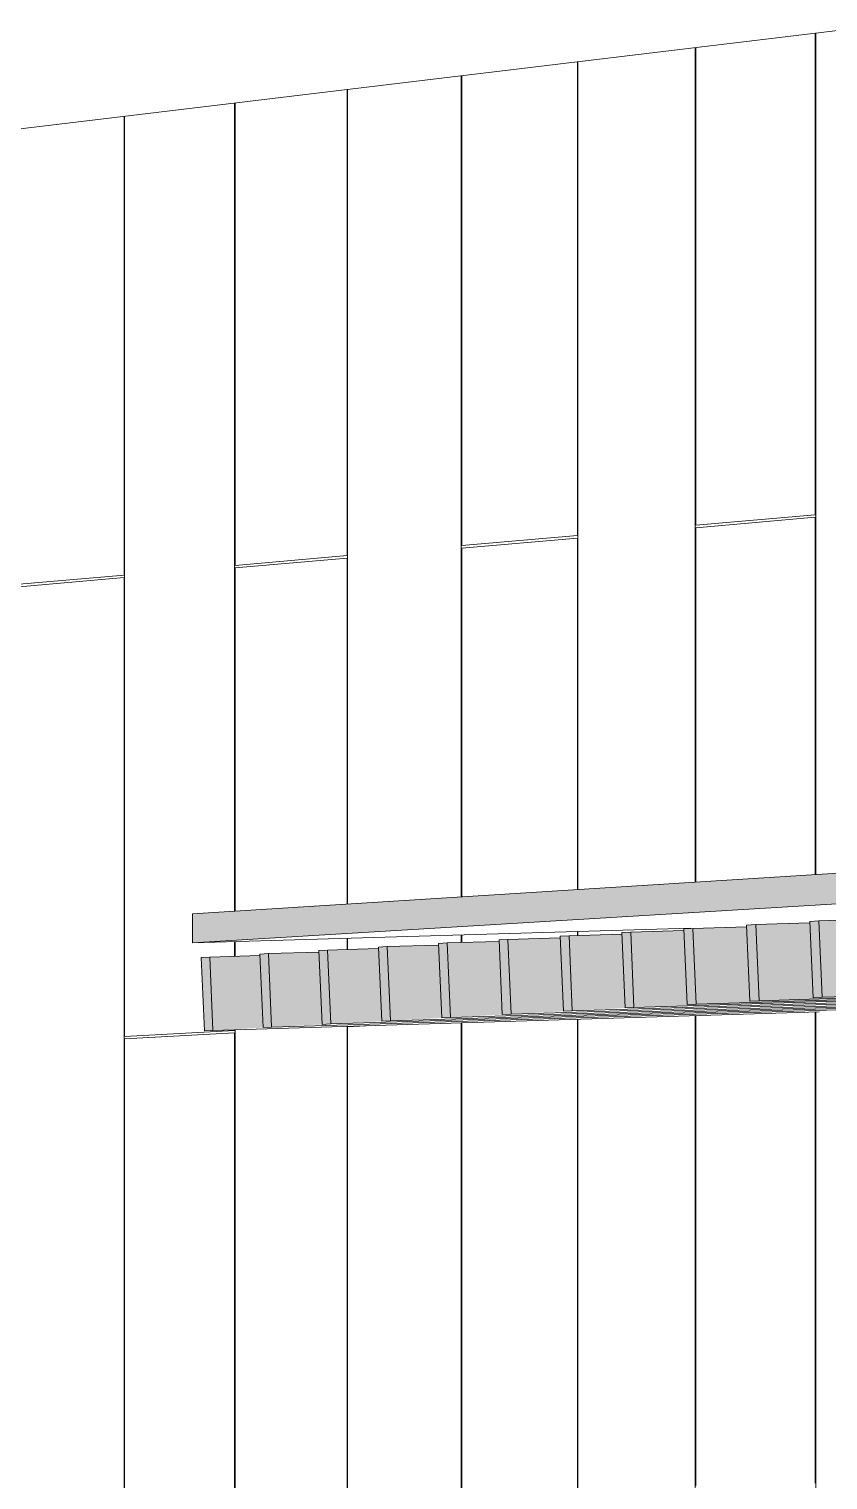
# Model space of a CAD drawing. Header units: inches. Extents: x 31156 to 31160, y -65 to 66.
# Drawn here: x 31156.88578 to 31156.90594, y 66.00786 to 66.04447 of the extents above; entities that cross this region are included whole.
import ezdxf

# ---------------------------------------------------------------- set-up
doc = ezdxf.new("R2010")
doc.units = ezdxf.units.IN
doc.header["$MEASUREMENT"] = 0
for name, color, linetype, lineweight in [('A-ROOF', 132, 'Continuous', 13), ('A-WALL-PATT', 111, 'Continuous', 13), ('L-SITE-WALL', 31, 'Continuous', 13), ('S-BEAM', 12, 'Continuous', 9)]:
    doc.layers.add(name, color=color, linetype=linetype, lineweight=lineweight)

# ---------------------------------------------------------------- blocks, each defined once
blk = doc.blocks.new('FP_24-Looking North West')
at = {"layer": 'A-WALL-PATT', "lineweight": 9}
for p, q in [((-3323.348566, 66.032213), (-3323.348566, 66.044364)), ((-3323.34855, 66.032151), (-3323.34855, 66.044366)), ((-3323.351592, 66.031886), (-3323.351592, 66.044)), ((-3323.351576, 66.03195), (-3323.351576, 66.044002)), ((-3323.354568, 66.031688), (-3323.354568, 66.043642)), ((-3323.354553, 66.031628), (-3323.354553, 66.043643)), ((-3323.357497, 66.031371), (-3323.357497, 66.043289)), ((-3323.357482, 66.031434), (-3323.357482, 66.043291)), ((-3323.360379, 66.031181), (-3323.360379, 66.042942)), ((-3323.360364, 66.031121), (-3323.360364, 66.042944)), ((-3323.366006, 66.030689), (-3323.366006, 66.042265)), ((-3323.365992, 66.03063), (-3323.365992, 66.042267)), ((-3323.363215, 66.030872), (-3323.363215, 66.042601)), ((-3323.3632, 66.030934), (-3323.3632, 66.042603)), ((-3323.351576, 66.03195), (-3323.348566, 66.032213)), ((-3323.351576, 66.031887), (-3323.348566, 66.03215)), ((-3323.348566, 66.023141), (-3323.348566, 66.03215)), ((-3323.34855, 66.023142), (-3323.34855, 66.032151)), ((-3323.357482, 66.031434), (-3323.354568, 66.031688)), ((-3323.351592, 66.022951), (-3323.351592, 66.031886)), ((-3323.351576, 66.022952), (-3323.351576, 66.031887)), ((-3323.357497, 66.02258), (-3323.357497, 66.031371)), ((-3323.354568, 66.031626), (-3323.357482, 66.031372)), ((-3323.357482, 66.022581), (-3323.357482, 66.031372)), ((-3323.354568, 66.022764), (-3323.354568, 66.031626)), ((-3323.354553, 66.022765), (-3323.354553, 66.031628)), ((-3323.3632, 66.030934), (-3323.360379, 66.031181)), ((-3323.3632, 66.030874), (-3323.360379, 66.03112)), ((-3323.360379, 66.022399), (-3323.360379, 66.03112)), ((-3323.360364, 66.0224), (-3323.360364, 66.031121)), ((-3323.36874, 66.03045), (-3323.366006, 66.030689)), ((-3323.366006, 66.030629), (-3323.36874, 66.03039)), ((-3323.366006, 66.007416), (-3323.366006, 66.030629)), ((-3323.365992, 66.019053), (-3323.365992, 66.03063)), ((-3323.363215, 66.022221), (-3323.363215, 66.030872)), ((-3323.3632, 66.022222), (-3323.3632, 66.030874)), ((-3323.363215, 66.021077), (-3323.363215, 66.02145)), ((-3323.3632, 66.021078), (-3323.3632, 66.021451)), ((-3323.360379, 66.02125), (-3323.360379, 66.021533)), ((-3323.360364, 66.021251), (-3323.360364, 66.021534)), ((-3323.357497, 66.021426), (-3323.357497, 66.021618)), ((-3323.357482, 66.021426), (-3323.357482, 66.021618)), ((-3323.354568, 66.021605), (-3323.354568, 66.021703)), ((-3323.354553, 66.021605), (-3323.354553, 66.021704)), ((-3323.351592, 65.995606), (-3323.351592, 66.019579)), ((-3323.351576, 66.007721), (-3323.351576, 66.019579)), ((-3323.348566, 66.007784), (-3323.348566, 66.019671)), ((-3323.34855, 65.99557), (-3323.34855, 66.019671)), ((-3323.363215, 66.019204), (-3323.365992, 66.019053)), ((-3323.3632, 66.007475), (-3323.3632, 66.019227)), ((-3323.360379, 66.007535), (-3323.360379, 66.019313)), ((-3323.360364, 66.019297), (-3323.359907, 66.019322)), ((-3323.360364, 66.001521), (-3323.360364, 66.019297)), ((-3323.357497, 66.001519), (-3323.357497, 66.0194)), ((-3323.357482, 66.007596), (-3323.357482, 66.019401)), ((-3323.354568, 66.007658), (-3323.354568, 66.019489)), ((-3323.354553, 66.001517), (-3323.354553, 66.019489)), ((-3323.365992, 66.018993), (-3323.363215, 66.019143)), ((-3323.365992, 66.001525), (-3323.365992, 66.018993)), ((-3323.363215, 66.001523), (-3323.363215, 66.019143))]:
    blk.add_line(p, q, dxfattribs=at)

msp = doc.modelspace()

# ---------------------------------------------------------------- hatches: boundary and pattern name
at = {"layer": 'A-ROOF', "lineweight": 5}
msp.add_hatch(color=256, dxfattribs=at).paths.add_polyline_path([(31156.889909, 66.021415), (31156.977815, 66.026751), (31156.973179, 66.02662), (31156.968468, 66.026362), (31156.968313, 66.026383), (31156.968036, 66.026499), (31156.967799, 66.02668), (31156.967502, 66.027017), (31156.889909, 66.022148)], flags=0)
at = {"layer": 'S-BEAM', "lineweight": 5}
for points in [[(31156.902386, 66.019856), (31156.902614, 66.019869), (31156.902531, 66.02178), (31156.902302, 66.021767), (31156.902369, 66.020239)], [(31156.902614, 66.019869), (31156.918434, 66.02035), (31156.918434, 66.020383), (31156.903962, 66.019942), (31156.903878, 66.02182), (31156.902531, 66.02178), (31156.902598, 66.020239)], [(31156.903967, 66.019942), (31156.904198, 66.019955), (31156.904114, 66.021875), (31156.903883, 66.021861), (31156.903954, 66.020239)], [(31156.904198, 66.019955), (31156.920074, 66.020443), (31156.920074, 66.02047), (31156.905557, 66.020029), (31156.905473, 66.021915), (31156.904114, 66.021875), (31156.904186, 66.020239)], [(31156.905563, 66.020029), (31156.905795, 66.020042), (31156.905711, 66.02197), (31156.905478, 66.021956), (31156.905554, 66.020239)], [(31156.905795, 66.020042), (31156.921728, 66.020531), (31156.921728, 66.020559), (31156.907166, 66.020117), (31156.907082, 66.02201), (31156.905711, 66.02197), (31156.905787, 66.020238)], [(31156.896193, 66.01952), (31156.896414, 66.019532), (31156.896332, 66.021411), (31156.896111, 66.021398), (31156.896162, 66.02024)], [(31156.896414, 66.019532), (31156.897716, 66.019603), (31156.897633, 66.02145), (31156.896332, 66.021411), (31156.896383, 66.02024)], [(31156.897722, 66.019603), (31156.897944, 66.019615), (31156.897862, 66.021502), (31156.897639, 66.021489), (31156.897694, 66.02024)], [(31156.897944, 66.019615), (31156.899258, 66.019687), (31156.899174, 66.021541), (31156.897862, 66.021502), (31156.897917, 66.02024)], [(31156.899263, 66.019687), (31156.899488, 66.019699), (31156.899405, 66.021594), (31156.89918, 66.021581), (31156.899239, 66.020239)], [(31156.899488, 66.019699), (31156.900812, 66.019771), (31156.900729, 66.021633), (31156.899405, 66.021594), (31156.899464, 66.020239)], [(31156.900818, 66.019771), (31156.901044, 66.019783), (31156.900961, 66.021687), (31156.900734, 66.021673), (31156.900797, 66.020239)], [(31156.901044, 66.019783), (31156.916808, 66.020295), (31156.916799, 66.020295), (31156.90238, 66.019856), (31156.902296, 66.021726), (31156.900961, 66.021687), (31156.901024, 66.020239)], [(31156.890207, 66.019195), (31156.890421, 66.019206), (31156.890339, 66.021054), (31156.890126, 66.021041), (31156.890161, 66.020241)], [(31156.890421, 66.019206), (31156.89168, 66.019275), (31156.891598, 66.021092), (31156.890339, 66.021054), (31156.890375, 66.020241)], [(31156.891685, 66.019275), (31156.8919, 66.019287), (31156.891819, 66.021142), (31156.891603, 66.021129), (31156.891642, 66.020241)], [(31156.8919, 66.019287), (31156.89317, 66.019356), (31156.893088, 66.02118), (31156.891819, 66.021142), (31156.891858, 66.020241)], [(31156.893175, 66.019356), (31156.893392, 66.019368), (31156.89331, 66.021231), (31156.893093, 66.021218), (31156.893136, 66.02024)], [(31156.893392, 66.019368), (31156.894672, 66.019438), (31156.89459, 66.021269), (31156.89331, 66.021231), (31156.893354, 66.02024)], [(31156.894678, 66.019437), (31156.894897, 66.019449), (31156.894815, 66.021321), (31156.894596, 66.021308), (31156.894642, 66.02024)], [(31156.894897, 66.019449), (31156.896188, 66.01952), (31156.896105, 66.021359), (31156.894815, 66.021321), (31156.894862, 66.02024)]]:
    msp.add_hatch(color=256, dxfattribs=at).paths.add_polyline_path(points, flags=0)

# ---------------------------------------------------------------- linework, layer by layer
at = {"layer": 'A-ROOF'}
for p, q in [((31156.889909, 66.022148), (31156.967571, 66.027021)), ((31156.977903, 66.026753), (31156.889909, 66.021415)), ((31156.889909, 66.021415), (31156.889909, 66.022148)), ((31156.902479, 66.021786), (31156.889909, 66.021415))]:
    msp.add_line(p, q, dxfattribs=at)
at = {"layer": 'L-SITE-WALL'}
msp.add_line((31156.906465, 66.044466), (31156.864255, 66.039387), dxfattribs=at)
at = {"layer": 'S-BEAM'}
for p, q in [((31156.902531, 66.02178), (31156.902302, 66.021767)), ((31156.902302, 66.021767), (31156.902386, 66.019856)), ((31156.902531, 66.02178), (31156.903879, 66.02182)), ((31156.902614, 66.019869), (31156.902531, 66.02178)), ((31156.904114, 66.021875), (31156.903883, 66.021861)), ((31156.903883, 66.021861), (31156.903967, 66.019942)), ((31156.904114, 66.021875), (31156.905475, 66.021915)), ((31156.904198, 66.019955), (31156.904114, 66.021875)), ((31156.905711, 66.02197), (31156.905478, 66.021956)), ((31156.905478, 66.021956), (31156.905563, 66.020029)), ((31156.905711, 66.02197), (31156.907083, 66.02201)), ((31156.905795, 66.020042), (31156.905711, 66.02197)), ((31156.896332, 66.021411), (31156.896111, 66.021398)), ((31156.896111, 66.021398), (31156.896193, 66.01952)), ((31156.896332, 66.021411), (31156.897635, 66.02145)), ((31156.896414, 66.019532), (31156.896332, 66.021411)), ((31156.897862, 66.021502), (31156.897639, 66.021489)), ((31156.897639, 66.021489), (31156.897722, 66.019603)), ((31156.897862, 66.021502), (31156.899176, 66.021541)), ((31156.897944, 66.019615), (31156.897862, 66.021502)), ((31156.899405, 66.021594), (31156.89918, 66.021581)), ((31156.89918, 66.021581), (31156.899263, 66.019687)), ((31156.899405, 66.021594), (31156.90073, 66.021633)), ((31156.899488, 66.019699), (31156.899405, 66.021594)), ((31156.900961, 66.021687), (31156.900734, 66.021673)), ((31156.900734, 66.021673), (31156.900818, 66.019771)), ((31156.900961, 66.021687), (31156.902298, 66.021726)), ((31156.901044, 66.019783), (31156.900961, 66.021687)), ((31156.890339, 66.021054), (31156.890126, 66.021041)), ((31156.890126, 66.021041), (31156.890207, 66.019195)), ((31156.890339, 66.021054), (31156.8916, 66.021092)), ((31156.890421, 66.019206), (31156.890339, 66.021054)), ((31156.891819, 66.021142), (31156.891603, 66.021129)), ((31156.891603, 66.021129), (31156.891685, 66.019275)), ((31156.891819, 66.021142), (31156.893089, 66.02118)), ((31156.8919, 66.019287), (31156.891819, 66.021142)), ((31156.89331, 66.021231), (31156.893093, 66.021218)), ((31156.893093, 66.021218), (31156.893175, 66.019356)), ((31156.89331, 66.021231), (31156.894592, 66.021269)), ((31156.893392, 66.019368), (31156.89331, 66.021231)), ((31156.894815, 66.021321), (31156.894596, 66.021308)), ((31156.894596, 66.021308), (31156.894678, 66.019437)), ((31156.894815, 66.021321), (31156.896107, 66.021359)), ((31156.894897, 66.019449), (31156.894815, 66.021321)), ((31156.902614, 66.019869), (31156.91838, 66.020348)), ((31156.904198, 66.019955), (31156.920019, 66.020436)), ((31156.905795, 66.020042), (31156.921673, 66.020524)), ((31156.896414, 66.019532), (31156.911958, 66.020006)), ((31156.897944, 66.019615), (31156.913543, 66.02009)), ((31156.899488, 66.019699), (31156.915142, 66.020176)), ((31156.901044, 66.019783), (31156.916754, 66.020262)), ((31156.903967, 66.019942), (31156.904198, 66.019955)), ((31156.905563, 66.020029), (31156.905795, 66.020042)), ((31156.890421, 66.019206), (31156.905712, 66.019674)), ((31156.8919, 66.019287), (31156.906844, 66.019743)), ((31156.893392, 66.019368), (31156.908388, 66.019825)), ((31156.894897, 66.019449), (31156.909964, 66.019909)), ((31156.897722, 66.019603), (31156.897944, 66.019615)), ((31156.899263, 66.019687), (31156.899488, 66.019699)), ((31156.900818, 66.019771), (31156.901044, 66.019783)), ((31156.902386, 66.019856), (31156.902614, 66.019869)), ((31156.890207, 66.019195), (31156.890421, 66.019206)), ((31156.891685, 66.019275), (31156.8919, 66.019287)), ((31156.893175, 66.019356), (31156.893392, 66.019368)), ((31156.894678, 66.019437), (31156.894897, 66.019449)), ((31156.896193, 66.01952), (31156.896414, 66.019532))]:
    msp.add_line(p, q, dxfattribs=at)

# ---------------------------------------------------------------- block references
at = {"layer": 'L-SITE-WALL', "lineweight": 9}
msp.add_blockref('FP_24-Looking North West', (34480.254183, 0), dxfattribs=at)

doc.saveas('drawing.dxf')
